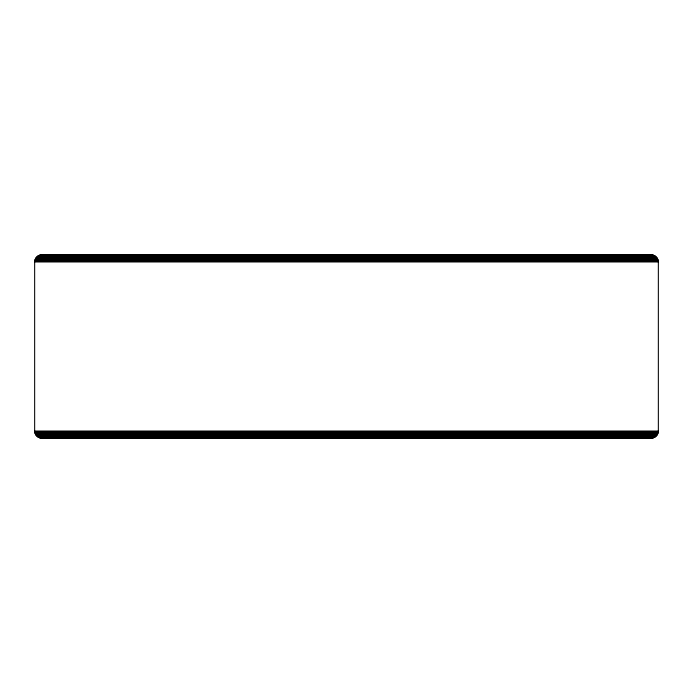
<?xml version="1.0" encoding="UTF-8"?>
<svg xmlns="http://www.w3.org/2000/svg" width="693" height="693" viewBox="0 0 693 693"><rect width="100%" height="100%" fill="white"/><g stroke="black" fill="none" stroke-linecap="round" stroke-linejoin="round"><path stroke-width="1.04" d="M41.753 438.149C37.959 438.227 34.572 434.84 34.65 431.037L34.65 261.963C34.572 258.16 37.959 254.773 41.753 254.851L651.247 254.851C655.041 254.773 658.428 258.16 658.35 261.963L658.35 431.037C658.428 434.84 655.041 438.227 651.247 438.149M40.826 254.911L652.174 254.911M39.917 255.093L653.083 255.093M39.042 255.396L653.958 255.396M38.202 255.804L654.798 255.804M37.431 256.323L655.569 256.323M36.729 256.938L656.271 256.938M36.123 257.631L656.877 257.631M35.603 258.402L657.397 258.402M35.187 259.243L657.813 259.243M34.893 260.118L658.107 260.118M34.711 261.036L658.289 261.036M34.65 261.963L658.35 261.963M34.65 431.037L658.35 431.037M34.711 431.964L658.289 431.964M34.893 432.882L658.107 432.882M35.187 433.757L657.813 433.757M35.603 434.598L657.397 434.598M36.123 435.369L656.877 435.369M36.729 436.07L656.271 436.07M37.431 436.677L655.569 436.677M38.202 437.196L654.798 437.196M39.042 437.604L653.958 437.604M39.917 437.907L653.083 437.907M40.826 438.089L652.174 438.089"/></g></svg>
